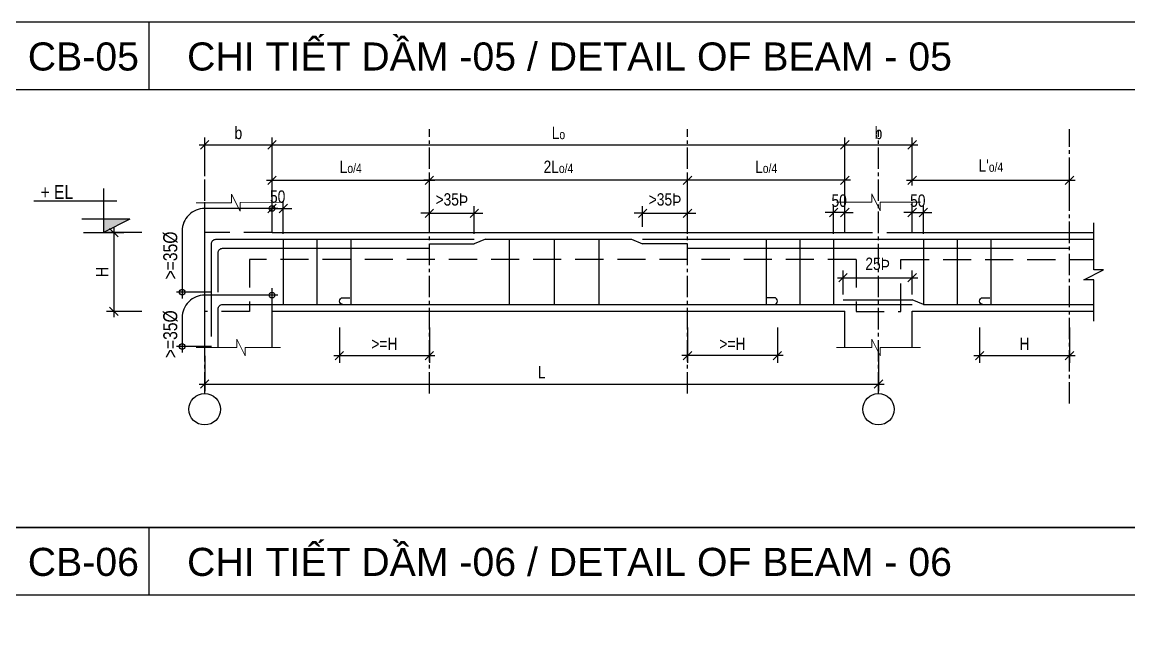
# Model space of a CAD drawing. Header units: millimetres. Extents: x -205508 to -110432, y 549193 to 571297.
# Drawn here: x -157357 to -152430, y 567796 to 570555 of the extents above; entities that cross this region are included whole.
import ezdxf

# ---------------------------------------------------------------- set-up
doc = ezdxf.new("R2010")
doc.units = ezdxf.units.MM
doc.header["$LTSCALE"] = 25
doc.header["$MEASUREMENT"] = 0
doc.header["$PDSIZE"] = 50
for name, pattern in [('AUDIT_I_131119094342-0', [0]), ('CENTER2', [28.575, 19.05, -3.175, 3.175, -3.175]), ('DASHED2', [0.375, 0.25, -0.125])]:
    doc.linetypes.add(name, pattern=pattern)
for name, color, linetype in [('AC', 200, 'Continuous'), ('dai', 3, 'AUDIT_I_131119094342-0'), ('DAMPHU', 1, 'DASHED2'), ('kich thuoc', 251, 'Continuous'), ('NETTHAY', 2, 'Continuous'), ('textMAX', 4, 'Continuous'), ('TEXTMIN', 7, 'Continuous'), ('thep', 4, 'Continuous'), ('TRUC', 8, 'CENTER2')]:
    doc.layers.add(name, color=color, linetype=linetype)
doc.layers.add('DCE_MCZiCZac', color=250, linetype='Continuous', lineweight=13)
doc.styles.add('EL-Text', font='arial.ttf')
doc.styles.add('Simplex- GCC', font='arial.ttf', dxfattribs={"width": 0.8})
doc.styles.add('vnh100', font='', dxfattribs={"width": 0.8})
doc.styles.get('vnh100').set_extended_font_data('VNI-Helve')
doc.dimstyles.new('ISO-25', dxfattribs={"dimscale": 25, "dimtxt": 2.2, "dimasz": 1.5, "dimexe": 1.3, "dimexo": 1, "dimgap": 1, "dimtad": 1, "dimdec": 0, "dimtxsty": 'Simplex- GCC', "dimblk": 'OBLIQUE', "dimcen": 2.5, "dimdle": 1, "dimclrd": 8, "dimclre": 8, "dimclrt": 7, "dimadec": 0, "dimazin": 0, "dimtfac": 1, "dimtdec": 0, "dimtix": 1, "dimtmove": 0, "dimatfit": 3, "dimfxl": 5, "dimfxlon": 1, "dimarcsym": 0})

# ---------------------------------------------------------------- blocks, each defined once
blk = doc.blocks.new('_Oblique')
at = {"color": 4, "linetype": 'ByBlock', "lineweight": -2}
blk.add_line((-0.5, -0.5), (0.5, 0.5), dxfattribs=at)
blk = doc.blocks.new('*D413')
at = {"layer": 'DCE_MCZiCZac', "color": 8, "lineweight": -2, "ltscale": 20, "transparency": 16777216}
for p, q in [((-155944.7, 569195.8), (-155944.7, 569038.3)), ((-155544.3, 569195.8), (-155544.3, 569038.3)), ((-155969.7, 569070.8), (-155519.3, 569070.8))]:
    blk.add_line(p, q, dxfattribs=at)
at = {"layer": 'Defpoints', "color": 0, "ltscale": 20, "transparency": 16777216}
for p in [(-155944.7, 569298.3), (-155544.3, 569268.3), (-155544.3, 569070.8)]:
    blk.add_point(p, dxfattribs=at)
at = {"layer": 'DCE_MCZiCZac', "color": 8, "lineweight": -2, "ltscale": 20, "transparency": 16777216, "xscale": 37.5, "yscale": 37.5, "zscale": 37.5, "rotation": 180}
blk.add_blockref('_Oblique', (-155944.7, 569070.8), dxfattribs=at)
at = {"layer": 'DCE_MCZiCZac', "color": 8, "lineweight": -2, "ltscale": 20, "transparency": 16777216, "xscale": 37.5, "yscale": 37.5, "zscale": 37.5}
blk.add_blockref('_Oblique', (-155544.3, 569070.8), dxfattribs=at)
at = {"layer": 'DCE_MCZiCZac', "color": 7, "ltscale": 20, "transparency": 16777216, "insert": (-155744.5, 569123.3), "char_height": 55, "attachment_point": 5, "style": 'Simplex- GCC'}
blk.add_mtext('>=H', dxfattribs=at)
blk = doc.blocks.new('*D414')
at = {"layer": 'DCE_MCZiCZac', "color": 8, "lineweight": -2, "ltscale": 20, "transparency": 16777216}
for p, q in [((-156244.7, 569883.9), (-156244.7, 570041.4)), ((-153694.7, 569883.9), (-153694.7, 570041.4)), ((-156269.7, 570008.9), (-153669.7, 570008.9))]:
    blk.add_line(p, q, dxfattribs=at)
at = {"layer": 'Defpoints', "color": 0, "ltscale": 20, "transparency": 16777216}
for p in [(-153694.7, 570008.9), (-156244.7, 569753), (-153694.7, 569753)]:
    blk.add_point(p, dxfattribs=at)
at = {"layer": 'DCE_MCZiCZac', "color": 8, "lineweight": -2, "ltscale": 20, "transparency": 16777216, "xscale": 37.5, "yscale": 37.5, "zscale": 37.5, "rotation": 180}
blk.add_blockref('_Oblique', (-156244.7, 570008.9), dxfattribs=at)
at = {"layer": 'DCE_MCZiCZac', "color": 8, "lineweight": -2, "ltscale": 20, "transparency": 16777216, "xscale": 37.5, "yscale": 37.5, "zscale": 37.5}
blk.add_blockref('_Oblique', (-153694.7, 570008.9), dxfattribs=at)
at = {"layer": 'DCE_MCZiCZac', "color": 7, "ltscale": 20, "transparency": 16777216, "insert": (-154969.7, 570061.4), "char_height": 55, "attachment_point": 5, "style": 'Simplex- GCC'}
blk.add_mtext('L{\\H0.75x;o}', dxfattribs=at)
blk = doc.blocks.new('*D415')
at = {"layer": 'Defpoints', "color": 0, "ltscale": 20, "transparency": 16777216}
for p in [(-155544.3, 569851.4), (-156244.7, 569685.7), (-155544.3, 569658.1)]:
    blk.add_point(p, dxfattribs=at)
at = {"layer": 'kich thuoc', "color": 8, "lineweight": -2, "ltscale": 20, "transparency": 16777216}
for p, q in [((-156244.7, 569726.4), (-156244.7, 569883.9)), ((-155544.3, 569726.4), (-155544.3, 569883.9)), ((-156269.7, 569851.4), (-155519.3, 569851.4))]:
    blk.add_line(p, q, dxfattribs=at)
at = {"layer": 'kich thuoc', "color": 8, "lineweight": -2, "ltscale": 20, "transparency": 16777216, "xscale": 37.5, "yscale": 37.5, "zscale": 37.5, "rotation": 180}
blk.add_blockref('_Oblique', (-156244.7, 569851.4), dxfattribs=at)
at = {"layer": 'kich thuoc', "color": 8, "lineweight": -2, "ltscale": 20, "transparency": 16777216, "xscale": 37.5, "yscale": 37.5, "zscale": 37.5}
blk.add_blockref('_Oblique', (-155544.3, 569851.4), dxfattribs=at)
at = {"layer": 'kich thuoc', "color": 7, "ltscale": 20, "transparency": 16777216, "insert": (-155894.5, 569910.8), "char_height": 55, "attachment_point": 5, "style": 'Simplex- GCC'}
blk.add_mtext('L{\\H0.75x;o/4}', dxfattribs=at)
blk = doc.blocks.new('*D416')
at = {"layer": 'Defpoints', "color": 0, "ltscale": 20, "transparency": 16777216}
for p in [(-156544.7, 569218.3), (-153544.7, 569188.5), (-153544.7, 568944.1)]:
    blk.add_point(p, dxfattribs=at)
at = {"layer": 'kich thuoc', "color": 8, "lineweight": -2, "ltscale": 20, "transparency": 16777216}
for p, q in [((-156544.7, 569069.1), (-156544.7, 568911.6)), ((-153544.7, 569069.1), (-153544.7, 568911.6)), ((-156569.7, 568944.1), (-153519.7, 568944.1))]:
    blk.add_line(p, q, dxfattribs=at)
at = {"layer": 'kich thuoc', "color": 8, "lineweight": -2, "ltscale": 20, "transparency": 16777216, "xscale": 37.5, "yscale": 37.5, "zscale": 37.5, "rotation": 180}
blk.add_blockref('_Oblique', (-156544.7, 568944.1), dxfattribs=at)
at = {"layer": 'kich thuoc', "color": 8, "lineweight": -2, "ltscale": 20, "transparency": 16777216, "xscale": 37.5, "yscale": 37.5, "zscale": 37.5}
blk.add_blockref('_Oblique', (-153544.7, 568944.1), dxfattribs=at)
at = {"layer": 'kich thuoc', "color": 7, "ltscale": 20, "transparency": 16777216, "insert": (-155044.7, 568996.6), "char_height": 55, "attachment_point": 5, "style": 'Simplex- GCC'}
blk.add_mtext('L', dxfattribs=at)
blk = doc.blocks.new('*D417')
at = {"layer": 'DCE_MCZiCZac', "color": 8, "lineweight": -2, "ltscale": 20, "transparency": 16777216}
for p, q in [((-156949.2, 569643.3), (-156949.2, 569242.3)), ((-156824.2, 569618.3), (-156981.7, 569618.3)), ((-156824.2, 569267.3), (-156981.7, 569267.3))]:
    blk.add_line(p, q, dxfattribs=at)
at = {"layer": 'Defpoints', "color": 0, "ltscale": 20, "transparency": 16777216}
for p in [(-156696.1, 569618.3), (-156949.2, 569267.3), (-156696.1, 569267.3)]:
    blk.add_point(p, dxfattribs=at)
at = {"layer": 'DCE_MCZiCZac', "color": 8, "lineweight": -2, "ltscale": 20, "transparency": 16777216, "xscale": 37.5, "yscale": 37.5, "zscale": 37.5}
for p, rotation in [((-156949.2, 569618.3), 90), ((-156949.2, 569267.3), 270)]:
    blk.add_blockref('_Oblique', p, dxfattribs=dict(at, rotation=rotation))
at = {"layer": 'DCE_MCZiCZac', "color": 7, "ltscale": 20, "transparency": 16777216, "insert": (-157001.7, 569442.8), "char_height": 55, "attachment_point": 5, "rotation": 90, "style": 'Simplex- GCC'}
blk.add_mtext('H', dxfattribs=at)
blk = doc.blocks.new('*D418')
at = {"layer": 'DCE_MCZiCZac', "color": 8, "lineweight": -2, "ltscale": 20, "transparency": 16777216}
for p, q in [((-156244.7, 569725.7), (-156282.2, 569725.7)), ((-156244.7, 569643.3), (-156244.7, 569758.2)), ((-156244.7, 569725.7), (-156194.7, 569725.7)), ((-156194.7, 569613.3), (-156194.7, 569758.2)), ((-156194.7, 569725.7), (-156157.2, 569725.7))]:
    blk.add_line(p, q, dxfattribs=at)
at = {"layer": 'Defpoints', "color": 0, "ltscale": 20, "transparency": 16777216}
for p in [(-156194.7, 569725.7), (-156244.7, 569618.3), (-156194.7, 569588.3)]:
    blk.add_point(p, dxfattribs=at)
at = {"layer": 'DCE_MCZiCZac', "color": 8, "lineweight": -2, "ltscale": 20, "transparency": 16777216, "xscale": 37.5, "yscale": 37.5, "zscale": 37.5}
blk.add_blockref('_Oblique', (-156244.7, 569725.7), dxfattribs=at)
at = {"layer": 'DCE_MCZiCZac', "color": 8, "lineweight": -2, "ltscale": 20, "transparency": 16777216, "xscale": 37.5, "yscale": 37.5, "zscale": 37.5, "rotation": 180}
blk.add_blockref('_Oblique', (-156194.7, 569725.7), dxfattribs=at)
at = {"layer": 'DCE_MCZiCZac', "color": 7, "ltscale": 20, "transparency": 16777216, "insert": (-156219.7, 569778.2), "char_height": 55, "attachment_point": 5, "style": 'Simplex- GCC'}
blk.add_mtext('50', dxfattribs=at)
blk = doc.blocks.new('*D419')
at = {"layer": 'DCE_MCZiCZac', "color": 8, "lineweight": -2, "ltscale": 20, "transparency": 16777216}
for p, q in [((-156544.7, 569883.9), (-156544.7, 570041.4)), ((-156244.7, 569883.9), (-156244.7, 570041.4)), ((-156569.7, 570008.9), (-156219.7, 570008.9))]:
    blk.add_line(p, q, dxfattribs=at)
at = {"layer": 'Defpoints', "color": 0, "ltscale": 20, "transparency": 16777216}
for p in [(-156244.7, 570008.9), (-156544.7, 569831.7), (-156244.7, 569831.7)]:
    blk.add_point(p, dxfattribs=at)
at = {"layer": 'DCE_MCZiCZac', "color": 8, "lineweight": -2, "ltscale": 20, "transparency": 16777216, "xscale": 37.5, "yscale": 37.5, "zscale": 37.5, "rotation": 180}
blk.add_blockref('_Oblique', (-156544.7, 570008.9), dxfattribs=at)
at = {"layer": 'DCE_MCZiCZac', "color": 8, "lineweight": -2, "ltscale": 20, "transparency": 16777216, "xscale": 37.5, "yscale": 37.5, "zscale": 37.5}
blk.add_blockref('_Oblique', (-156244.7, 570008.9), dxfattribs=at)
at = {"layer": 'DCE_MCZiCZac', "color": 7, "ltscale": 20, "transparency": 16777216, "insert": (-156394.7, 570061.4), "char_height": 55, "attachment_point": 5, "style": 'Simplex- GCC'}
blk.add_mtext('b', dxfattribs=at)
blk = doc.blocks.new('*D420')
at = {"layer": 'DCE_MCZiCZac', "color": 8, "lineweight": -2, "ltscale": 20, "transparency": 16777216}
for p, q in [((-153394.7, 569664.5), (-153394.7, 569740.2)), ((-153344.7, 569613.3), (-153344.7, 569740.2)), ((-153394.7, 569707.7), (-153432.2, 569707.7)), ((-153394.7, 569707.7), (-153344.7, 569707.7)), ((-153344.7, 569707.7), (-153307.2, 569707.7))]:
    blk.add_line(p, q, dxfattribs=at)
at = {"layer": 'Defpoints', "color": 0, "ltscale": 20, "transparency": 16777216}
for p in [(-153344.7, 569707.7), (-153394.7, 569639.5), (-153344.7, 569588.3)]:
    blk.add_point(p, dxfattribs=at)
at = {"layer": 'DCE_MCZiCZac', "color": 8, "lineweight": -2, "ltscale": 20, "transparency": 16777216, "xscale": 37.5, "yscale": 37.5, "zscale": 37.5}
blk.add_blockref('_Oblique', (-153394.7, 569707.7), dxfattribs=at)
at = {"layer": 'DCE_MCZiCZac', "color": 8, "lineweight": -2, "ltscale": 20, "transparency": 16777216, "xscale": 37.5, "yscale": 37.5, "zscale": 37.5, "rotation": 180}
blk.add_blockref('_Oblique', (-153344.7, 569707.7), dxfattribs=at)
at = {"layer": 'DCE_MCZiCZac', "color": 7, "ltscale": 20, "transparency": 16777216, "insert": (-153369.7, 569760.2), "char_height": 55, "attachment_point": 5, "style": 'Simplex- GCC'}
blk.add_mtext('50', dxfattribs=at)
blk = doc.blocks.new('*D421')
at = {"layer": 'DCE_MCZiCZac', "color": 8, "lineweight": -2, "ltscale": 20, "transparency": 16777216}
for p, q in [((-153744.7, 569613.3), (-153744.7, 569740.2)), ((-153694.7, 569664.5), (-153694.7, 569740.2)), ((-153744.7, 569707.7), (-153782.2, 569707.7)), ((-153694.7, 569707.7), (-153744.7, 569707.7)), ((-153694.7, 569707.7), (-153657.2, 569707.7))]:
    blk.add_line(p, q, dxfattribs=at)
at = {"layer": 'Defpoints', "color": 0, "ltscale": 20, "transparency": 16777216}
for p in [(-153744.7, 569707.7), (-153694.7, 569639.5), (-153744.7, 569588.3)]:
    blk.add_point(p, dxfattribs=at)
at = {"layer": 'DCE_MCZiCZac', "color": 8, "lineweight": -2, "ltscale": 20, "transparency": 16777216, "xscale": 37.5, "yscale": 37.5, "zscale": 37.5}
blk.add_blockref('_Oblique', (-153744.7, 569707.7), dxfattribs=at)
at = {"layer": 'DCE_MCZiCZac', "color": 8, "lineweight": -2, "ltscale": 20, "transparency": 16777216, "xscale": 37.5, "yscale": 37.5, "zscale": 37.5, "rotation": 180}
blk.add_blockref('_Oblique', (-153694.7, 569707.7), dxfattribs=at)
at = {"layer": 'DCE_MCZiCZac', "color": 7, "ltscale": 20, "transparency": 16777216, "insert": (-153719.7, 569760.2), "char_height": 55, "attachment_point": 5, "style": 'Simplex- GCC'}
blk.add_mtext('50', dxfattribs=at)
blk = doc.blocks.new('*D422')
at = {"layer": 'DCE_MCZiCZac', "color": 8, "lineweight": -2, "ltscale": 20, "transparency": 16777216}
for p, q in [((-153094.7, 569195.8), (-153094.7, 569038.3)), ((-152694.3, 569195.8), (-152694.3, 569038.3)), ((-153119.7, 569070.8), (-152669.3, 569070.8))]:
    blk.add_line(p, q, dxfattribs=at)
at = {"layer": 'Defpoints', "color": 0, "ltscale": 20, "transparency": 16777216}
for p in [(-153094.7, 569298.3), (-152694.3, 569268.3), (-152694.3, 569070.8)]:
    blk.add_point(p, dxfattribs=at)
at = {"layer": 'DCE_MCZiCZac', "color": 8, "lineweight": -2, "ltscale": 20, "transparency": 16777216, "xscale": 37.5, "yscale": 37.5, "zscale": 37.5, "rotation": 180}
blk.add_blockref('_Oblique', (-153094.7, 569070.8), dxfattribs=at)
at = {"layer": 'DCE_MCZiCZac', "color": 8, "lineweight": -2, "ltscale": 20, "transparency": 16777216, "xscale": 37.5, "yscale": 37.5, "zscale": 37.5}
blk.add_blockref('_Oblique', (-152694.3, 569070.8), dxfattribs=at)
at = {"layer": 'DCE_MCZiCZac', "color": 7, "ltscale": 20, "transparency": 16777216, "insert": (-152894.5, 569123.3), "char_height": 55, "attachment_point": 5, "style": 'Simplex- GCC'}
blk.add_mtext('H', dxfattribs=at)
blk = doc.blocks.new('*D423')
at = {"layer": 'DCE_MCZiCZac', "color": 8, "lineweight": -2, "ltscale": 20, "transparency": 16777216}
for p, q in [((-154395.1, 569195.8), (-154395.1, 569038.3)), ((-153994.7, 569195.8), (-153994.7, 569038.3)), ((-153969.7, 569070.8), (-154420.1, 569070.8))]:
    blk.add_line(p, q, dxfattribs=at)
at = {"layer": 'Defpoints', "color": 0, "ltscale": 20, "transparency": 16777216}
for p in [(-153994.7, 569298.3), (-154395.1, 569268.3), (-154395.1, 569070.8)]:
    blk.add_point(p, dxfattribs=at)
at = {"layer": 'DCE_MCZiCZac', "color": 8, "lineweight": -2, "ltscale": 20, "transparency": 16777216, "xscale": 37.5, "yscale": 37.5, "zscale": 37.5, "rotation": 180}
blk.add_blockref('_Oblique', (-154395.1, 569070.8), dxfattribs=at)
at = {"layer": 'DCE_MCZiCZac', "color": 8, "lineweight": -2, "ltscale": 20, "transparency": 16777216, "xscale": 37.5, "yscale": 37.5, "zscale": 37.5}
blk.add_blockref('_Oblique', (-153994.7, 569070.8), dxfattribs=at)
at = {"layer": 'DCE_MCZiCZac', "color": 7, "ltscale": 20, "transparency": 16777216, "insert": (-154194.9, 569123.3), "char_height": 55, "attachment_point": 5, "style": 'Simplex- GCC'}
blk.add_mtext('>=H', dxfattribs=at)
blk = doc.blocks.new('*D424')
at = {"layer": 'Defpoints', "color": 0, "ltscale": 20, "transparency": 16777216}
for p in [(-152694.3, 569851.4), (-153394.7, 569803), (-152694.3, 569658.1)]:
    blk.add_point(p, dxfattribs=at)
at = {"layer": 'kich thuoc', "color": 8, "lineweight": -2, "ltscale": 20, "transparency": 16777216}
for p, q in [((-153394.7, 569828), (-153394.7, 569883.9)), ((-152694.3, 569726.4), (-152694.3, 569883.9)), ((-153419.7, 569851.4), (-152669.3, 569851.4))]:
    blk.add_line(p, q, dxfattribs=at)
at = {"layer": 'kich thuoc', "color": 8, "lineweight": -2, "ltscale": 20, "transparency": 16777216, "xscale": 37.5, "yscale": 37.5, "zscale": 37.5, "rotation": 180}
blk.add_blockref('_Oblique', (-153394.7, 569851.4), dxfattribs=at)
at = {"layer": 'kich thuoc', "color": 8, "lineweight": -2, "ltscale": 20, "transparency": 16777216, "xscale": 37.5, "yscale": 37.5, "zscale": 37.5}
blk.add_blockref('_Oblique', (-152694.3, 569851.4), dxfattribs=at)
at = {"layer": 'kich thuoc', "color": 7, "ltscale": 20, "transparency": 16777216, "insert": (-153044.5, 569916.1), "char_height": 55, "attachment_point": 5, "style": 'Simplex- GCC'}
blk.add_mtext("L'{\\H0.75x;o/4}", dxfattribs=at)
blk = doc.blocks.new('*D425')
at = {"layer": 'DCE_MCZiCZac', "color": 8, "lineweight": -2, "ltscale": 20, "transparency": 16777216}
for p, q in [((-153694.7, 569918.4), (-153694.7, 570041.4)), ((-153394.7, 569883.9), (-153394.7, 570041.4)), ((-153719.7, 570008.9), (-153369.7, 570008.9))]:
    blk.add_line(p, q, dxfattribs=at)
at = {"layer": 'Defpoints', "color": 0, "ltscale": 20, "transparency": 16777216}
for p in [(-153394.7, 570008.9), (-153694.7, 569893.4), (-153394.7, 569716.8)]:
    blk.add_point(p, dxfattribs=at)
at = {"layer": 'DCE_MCZiCZac', "color": 8, "lineweight": -2, "ltscale": 20, "transparency": 16777216, "xscale": 37.5, "yscale": 37.5, "zscale": 37.5, "rotation": 180}
blk.add_blockref('_Oblique', (-153694.7, 570008.9), dxfattribs=at)
at = {"layer": 'DCE_MCZiCZac', "color": 8, "lineweight": -2, "ltscale": 20, "transparency": 16777216, "xscale": 37.5, "yscale": 37.5, "zscale": 37.5}
blk.add_blockref('_Oblique', (-153394.7, 570008.9), dxfattribs=at)
at = {"layer": 'DCE_MCZiCZac', "color": 7, "ltscale": 20, "transparency": 16777216, "insert": (-153544.7, 570061.4), "char_height": 55, "attachment_point": 5, "style": 'Simplex- GCC'}
blk.add_mtext('b', dxfattribs=at)
blk = doc.blocks.new('*D426')
at = {"layer": 'Defpoints', "color": 0, "ltscale": 20, "transparency": 16777216}
for p in [(-154395.1, 569851.4), (-153694.7, 569730.6), (-154395.1, 569658.1)]:
    blk.add_point(p, dxfattribs=at)
at = {"layer": 'kich thuoc', "color": 8, "lineweight": -2, "ltscale": 20, "transparency": 16777216}
for p, q in [((-154395.1, 569726.4), (-154395.1, 569883.9)), ((-153694.7, 569755.6), (-153694.7, 569883.9)), ((-153669.7, 569851.4), (-154420.1, 569851.4))]:
    blk.add_line(p, q, dxfattribs=at)
at = {"layer": 'kich thuoc', "color": 8, "lineweight": -2, "ltscale": 20, "transparency": 16777216, "xscale": 37.5, "yscale": 37.5, "zscale": 37.5, "rotation": 180}
blk.add_blockref('_Oblique', (-154395.1, 569851.4), dxfattribs=at)
at = {"layer": 'kich thuoc', "color": 8, "lineweight": -2, "ltscale": 20, "transparency": 16777216, "xscale": 37.5, "yscale": 37.5, "zscale": 37.5}
blk.add_blockref('_Oblique', (-153694.7, 569851.4), dxfattribs=at)
at = {"layer": 'kich thuoc', "color": 7, "ltscale": 20, "transparency": 16777216, "insert": (-154044.9, 569910.8), "char_height": 55, "attachment_point": 5, "style": 'Simplex- GCC'}
blk.add_mtext('L{\\H0.75x;o/4}', dxfattribs=at)
blk = doc.blocks.new('*D427')
at = {"layer": 'Defpoints', "color": 0, "ltscale": 20, "transparency": 16777216}
for p in [(-155544.3, 569851.4), (-155544.3, 569658.1), (-154395.1, 569658.1)]:
    blk.add_point(p, dxfattribs=at)
at = {"layer": 'kich thuoc', "color": 8, "lineweight": -2, "ltscale": 20, "transparency": 16777216}
for p, q in [((-155544.3, 569726.4), (-155544.3, 569883.9)), ((-154395.1, 569726.4), (-154395.1, 569883.9)), ((-154370.1, 569851.4), (-155569.3, 569851.4))]:
    blk.add_line(p, q, dxfattribs=at)
at = {"layer": 'kich thuoc', "color": 8, "lineweight": -2, "ltscale": 20, "transparency": 16777216, "xscale": 37.5, "yscale": 37.5, "zscale": 37.5, "rotation": 180}
blk.add_blockref('_Oblique', (-155544.3, 569851.4), dxfattribs=at)
at = {"layer": 'kich thuoc', "color": 8, "lineweight": -2, "ltscale": 20, "transparency": 16777216, "xscale": 37.5, "yscale": 37.5, "zscale": 37.5}
blk.add_blockref('_Oblique', (-154395.1, 569851.4), dxfattribs=at)
at = {"layer": 'kich thuoc', "color": 7, "ltscale": 20, "transparency": 16777216, "insert": (-154969.7, 569910.8), "char_height": 55, "attachment_point": 5, "style": 'Simplex- GCC'}
blk.add_mtext('2L{\\H0.75x;o/4}', dxfattribs=at)
blk = doc.blocks.new('*D428')
at = {"layer": 'DCE_MCZiCZac', "color": 8, "lineweight": -2, "ltscale": 20, "transparency": 16777216}
for p, q in [((-155544.3, 569643.3), (-155544.3, 569736.5)), ((-155344.3, 569613.3), (-155344.3, 569736.5)), ((-155544.3, 569704), (-155581.8, 569704)), ((-155544.3, 569704), (-155344.3, 569704)), ((-155344.3, 569704), (-155306.8, 569704))]:
    blk.add_line(p, q, dxfattribs=at)
at = {"layer": 'Defpoints', "color": 0, "ltscale": 20, "transparency": 16777216}
for p in [(-155344.3, 569704), (-155544.3, 569618.3), (-155344.3, 569588.3)]:
    blk.add_point(p, dxfattribs=at)
at = {"layer": 'DCE_MCZiCZac', "color": 8, "lineweight": -2, "ltscale": 20, "transparency": 16777216, "xscale": 37.5, "yscale": 37.5, "zscale": 37.5}
blk.add_blockref('_Oblique', (-155544.3, 569704), dxfattribs=at)
at = {"layer": 'DCE_MCZiCZac', "color": 8, "lineweight": -2, "ltscale": 20, "transparency": 16777216, "xscale": 37.5, "yscale": 37.5, "zscale": 37.5, "rotation": 180}
blk.add_blockref('_Oblique', (-155344.3, 569704), dxfattribs=at)
at = {"layer": 'DCE_MCZiCZac', "color": 7, "ltscale": 20, "transparency": 16777216, "insert": (-155444.3, 569765.6), "char_height": 55, "attachment_point": 5, "style": 'Simplex- GCC'}
blk.add_mtext('>35Þ', dxfattribs=at)
blk = doc.blocks.new('*D429')
at = {"layer": 'DCE_MCZiCZac', "color": 8, "lineweight": -2, "ltscale": 20, "transparency": 16777216}
for p, q in [((-154595.1, 569643.3), (-154595.1, 569736.5)), ((-154395.1, 569613.3), (-154395.1, 569736.5)), ((-154595.1, 569704), (-154632.6, 569704)), ((-154595.1, 569704), (-154395.1, 569704)), ((-154395.1, 569704), (-154357.6, 569704))]:
    blk.add_line(p, q, dxfattribs=at)
at = {"layer": 'Defpoints', "color": 0, "ltscale": 20, "transparency": 16777216}
for p in [(-154395.1, 569704), (-154595.1, 569618.3), (-154395.1, 569588.3)]:
    blk.add_point(p, dxfattribs=at)
at = {"layer": 'DCE_MCZiCZac', "color": 8, "lineweight": -2, "ltscale": 20, "transparency": 16777216, "xscale": 37.5, "yscale": 37.5, "zscale": 37.5}
blk.add_blockref('_Oblique', (-154595.1, 569704), dxfattribs=at)
at = {"layer": 'DCE_MCZiCZac', "color": 8, "lineweight": -2, "ltscale": 20, "transparency": 16777216, "xscale": 37.5, "yscale": 37.5, "zscale": 37.5, "rotation": 180}
blk.add_blockref('_Oblique', (-154395.1, 569704), dxfattribs=at)
at = {"layer": 'DCE_MCZiCZac', "color": 7, "ltscale": 20, "transparency": 16777216, "insert": (-154495.1, 569765.6), "char_height": 55, "attachment_point": 5, "style": 'Simplex- GCC'}
blk.add_mtext('>35Þ', dxfattribs=at)
blk = doc.blocks.new('*D430')
at = {"layer": 'DCE_MCZiCZac', "color": 8, "lineweight": -2, "ltscale": 20, "transparency": 16777216}
for p, q in [((-153702.3, 569343.3), (-153702.3, 569449.9)), ((-153394.7, 569343.3), (-153394.7, 569449.9)), ((-153727.3, 569417.4), (-153369.7, 569417.4))]:
    blk.add_line(p, q, dxfattribs=at)
at = {"layer": 'Defpoints', "color": 0, "ltscale": 20, "transparency": 16777216}
for p in [(-153394.7, 569417.4), (-153702.3, 569318.3), (-153394.7, 569318.3)]:
    blk.add_point(p, dxfattribs=at)
at = {"layer": 'DCE_MCZiCZac', "color": 8, "lineweight": -2, "ltscale": 20, "transparency": 16777216, "xscale": 37.5, "yscale": 37.5, "zscale": 37.5, "rotation": 180}
blk.add_blockref('_Oblique', (-153702.3, 569417.4), dxfattribs=at)
at = {"layer": 'DCE_MCZiCZac', "color": 8, "lineweight": -2, "ltscale": 20, "transparency": 16777216, "xscale": 37.5, "yscale": 37.5, "zscale": 37.5}
blk.add_blockref('_Oblique', (-153394.7, 569417.4), dxfattribs=at)
at = {"layer": 'DCE_MCZiCZac', "color": 7, "ltscale": 20, "transparency": 16777216, "insert": (-153548.5, 569479), "char_height": 55, "attachment_point": 5, "style": 'Simplex- GCC'}
blk.add_mtext('25Þ', dxfattribs=at)

msp = doc.modelspace()

# ---------------------------------------------------------------- linework, layer by layer
at = {"layer": 'AC', "color": 4, "ltscale": 20}
for p, q in [((-155294.3, 569588.3), (-155344.3, 569568.3)), ((-154645.1, 569588.3), (-154595.1, 569568.3)), ((-155544.3, 569568.3), (-155344.3, 569568.3)), ((-154395.1, 569568.3), (-154595.1, 569568.3)), ((-153702.3, 569318.3), (-153394.7, 569318.3)), ((-153344.7, 569298.3), (-153394.7, 569318.3)), ((-162391.5, 568305.2), (-147391.5, 568305.2))]:
    msp.add_line(p, q, dxfattribs=at)
at = {"layer": 'AC', "color": 0, "ltscale": 20}
for points in [[(-162391.5, 570255.2), (-147391.5, 570255.2), (-147391.5, 570555.2), (-162391.5, 570555.2)], [(-162391.5, 568005.2), (-147391.5, 568005.2), (-147391.5, 568305.2), (-162391.5, 568305.2)]]:
    msp.add_lwpolyline(points, close=True, dxfattribs=at)
at = {"layer": 'AC', "color": 4, "ltscale": 20}
msp.add_lwpolyline([(-147391.5, 561041), (-147391.5, 570555.2), (-162391.5, 570555.2), (-162391.5, 561049.9), (-147404.4, 561049.9)], dxfattribs=at)
for points in [[(-157391.5, 570255.2), (-156791.5, 570255.2), (-156791.5, 570555.2), (-157391.5, 570555.2)], [(-157391.5, 568005.2), (-156791.5, 568005.2), (-156791.5, 568305.2), (-157391.5, 568305.2)]]:
    msp.add_lwpolyline(points, close=True, dxfattribs=at)
for points in [[(-155929.7, 569298.3, -1), (-155929.7, 569328.3), (-155899.1, 569328.3)], [(-154009.7, 569298.3, 1), (-154009.7, 569328.3), (-154040.3, 569328.3)], [(-153079.7, 569298.3, -1), (-153079.7, 569328.3), (-153049.1, 569328.3)]]:
    msp.add_lwpolyline(points, format="xyb", dxfattribs=at)
at = {"layer": 'dai', "ltscale": 20}
for p, q in [((-156194.7, 569588.3), (-156194.7, 569298.3)), ((-156044.7, 569588.3), (-156044.7, 569298.3)), ((-155894.7, 569588.3), (-155894.7, 569298.3)), ((-155189.3, 569588.3), (-155189.3, 569298.3)), ((-154989.3, 569588.3), (-154989.3, 569298.3)), ((-154789.3, 569588.3), (-154789.3, 569298.3)), ((-154044.7, 569588.3), (-154044.7, 569298.3)), ((-153894.7, 569588.3), (-153894.7, 569298.3)), ((-153744.7, 569588.3), (-153744.7, 569298.3)), ((-153344.7, 569588.3), (-153344.7, 569298.3)), ((-153194.7, 569588.3), (-153194.7, 569298.3)), ((-153044.7, 569588.3), (-153044.7, 569298.3))]:
    msp.add_line(p, q, dxfattribs=at)
at = {"layer": 'DAMPHU', "ltscale": 20}
for p, q in [((-156244.7, 569618.3), (-156544.7, 569618.3)), ((-153695.7, 569618.3), (-153393.7, 569618.3))]:
    msp.add_line(p, q, dxfattribs=at)
for points in [[(-153644.7, 569498.3), (-156344.7, 569498.3), (-156344.7, 569267.3), (-156544.7, 569267.3), (-156544.7, 569498.3)], [(-153644.7, 569498.3), (-153644.7, 569267.3), (-153444.7, 569267.3), (-153444.7, 569498.3), (-152586.3, 569498.3)]]:
    msp.add_lwpolyline(points, dxfattribs=at)
at = {"layer": 'DCE_MCZiCZac'}
for points in [[(-156582.2, 569750), (-156424.7, 569751.4), (-156425, 569788.9), (-156386.8, 569714.3), (-156387.2, 569751.8), (-156207.2, 569753.4)], [(-153732.2, 569753), (-153574.7, 569753), (-153574.7, 569790.5), (-153537.2, 569715.5), (-153537.2, 569753), (-153357.2, 569753)], [(-156207.2, 569107), (-156364.7, 569107), (-156364.7, 569069.5), (-156402.2, 569144.5), (-156402.2, 569107), (-156582.2, 569107)], [(-153732.2, 569107), (-153574.7, 569107), (-153574.7, 569144.5), (-153537.2, 569069.5), (-153537.2, 569107), (-153357.2, 569107)]]:
    msp.add_lwpolyline(points, dxfattribs=at)
at = {"layer": 'kich thuoc', "linetype": 'Continuous', "ltscale": 0.5}
for p, q in [((-156994.8, 569814.4), (-156994.8, 569618.3)), ((-156935.4, 569758.3), (-157304.7, 569758.3)), ((-156877.6, 569678.3), (-157092.4, 569678.3)), ((-156877.6, 569678.3), (-156994.8, 569618.3)), ((-157084.2, 569618.3), (-156905.4, 569618.3))]:
    msp.add_line(p, q, dxfattribs=at)
at = {"layer": 'kich thuoc', "ltscale": 20}
for p, q in [((-156514.7, 569352.9), (-156670.9, 569352.9)), ((-156244.7, 569268.3), (-156244.7, 569371.5)), ((-156514.7, 569111.2), (-156670.9, 569111.2))]:
    msp.add_line(p, q, dxfattribs=at)
for points in [[(-156218.5, 569725.7), (-156544.7, 569725.7, 0.414214), (-156644.7, 569625.7), (-156644.7, 569324.9)], [(-156218.5, 569339.6), (-156544.7, 569339.6, 0.414214), (-156644.7, 569239.6), (-156644.7, 569083.9)]]:
    msp.add_lwpolyline(points, format="xyb", dxfattribs=at)
at = {"layer": 'kich thuoc', "linetype": 'Continuous', "ltscale": 0.5}
msp.add_solid([(-156994.8, 569678.3), (-156994.8, 569618.3), (-156877.6, 569678.3)], dxfattribs=at)
at = {"layer": 'NETTHAY', "ltscale": 20}
for p, q in [((-156544.7, 569107), (-156544.7, 569753)), ((-156544.7, 569568.3), (-156544.7, 569753)), ((-156244.7, 569618.3), (-156244.7, 569753)), ((-153694.7, 569619.3), (-153694.7, 569753)), ((-153394.7, 569619.3), (-153394.7, 569753)), ((-156244.7, 569618.3), (-153695.7, 569618.3)), ((-153393.7, 569618.3), (-152586.3, 569618.3)), ((-156244.7, 569268.3), (-153694.7, 569268.3)), ((-156244.7, 569107), (-156244.7, 569268.3)), ((-153694.7, 569107), (-153694.7, 569268.3)), ((-153394.7, 569107), (-153394.7, 569268.3)), ((-153394.7, 569268.3), (-152586.3, 569268.3))]:
    msp.add_line(p, q, dxfattribs=at)
for centre, start, end in [((-153695.7, 569619.3), 270, 0), ((-153393.7, 569619.3), 180, 270)]:
    msp.add_arc(centre, 1, start, end, dxfattribs=at)
at = {"layer": 'thep', "ltscale": 20}
for p, q in [((-154395.1, 569548.3), (-152694.3, 569548.3)), ((-156464.7, 569298.3), (-153394.7, 569298.3)), ((-153344.7, 569298.3), (-152586.3, 569298.3))]:
    msp.add_line(p, q, dxfattribs=at)
for points in [[(-156514.7, 569155.1), (-156514.7, 569568.3, -0.414214), (-156494.7, 569588.3), (-155344.3, 569588.3)], [(-156484.7, 569352.9), (-156484.7, 569528.3, -0.414214), (-156464.7, 569548.3), (-155544.3, 569548.3)], [(-156484.7, 569107), (-156484.7, 569278.3, -0.414214), (-156464.7, 569298.3), (-155544.3, 569298.3)]]:
    msp.add_lwpolyline(points, format="xyb", dxfattribs=at)
for points in [[(-155294.3, 569588.3), (-154645.1, 569588.3)], [(-154595.1, 569588.3), (-152586.3, 569588.3)]]:
    msp.add_lwpolyline(points, dxfattribs=at)
for centre in [(-156244.7, 569725.7), (-156644.7, 569352.9), (-156244.7, 569339.6), (-156644.7, 569111.2)]:
    msp.add_circle(centre, 12.5, dxfattribs=at)
at = {"layer": 'TRUC', "ltscale": 0.2}
for p, q in [((-155544.3, 568901.8), (-155544.3, 570078.7)), ((-154395.1, 568901.8), (-154395.1, 570078.7)), ((-153544.7, 568901.8), (-153544.7, 570071.9)), ((-152694.3, 568857.4), (-152694.3, 570078.7)), ((-156544.7, 568901.8), (-156544.7, 570003.6))]:
    msp.add_line(p, q, dxfattribs=at)
at = {"layer": 'TRUC'}
msp.add_lwpolyline([(-152586.3, 569224.5), (-152586.3, 569408.3), (-152630, 569408.3), (-152542.5, 569452), (-152586.3, 569452), (-152586.3, 569662)], dxfattribs=at)
at = {"layer": 'TRUC', "color": 2, "linetype": 'Continuous', "ltscale": 0.5}
for centre in [(-156544.7, 568831.8), (-153544.7, 568831.8)]:
    msp.add_circle(centre, 70, dxfattribs=at)

# ---------------------------------------------------------------- texts
at = {"layer": 'AC', "color": 7, "style": 'vnh100', "width": 0.8}
for p in [(-156666.8, 569409.5), (-156666.8, 569058.9)]:
    msp.add_text('>=35Þ', height=62.5, rotation=90, dxfattribs=at).set_placement(p)
at = {"layer": 'textMAX', "style": 'EL-Text'}
for s, p in [('CB-05', (-157332.3, 570339.8)), ('CB-06', (-157332.3, 568089.8))]:
    msp.add_text(s, height=125, dxfattribs=at).set_placement(p)
at = {"layer": 'TEXTMIN', "style": 'EL-Text'}
for s, p in [('CHI TIẾT DẦM -05 / DETAIL OF BEAM - 05', (-156623.1, 570339.8)), ('CHI TIẾT DẦM -06 / DETAIL OF BEAM - 06', (-156623.1, 568089.8))]:
    msp.add_text(s, height=125, dxfattribs=at).set_placement(p)
at = {"layer": 'TEXTMIN', "ltscale": 0.5, "style": 'vnh100', "width": 0.8}
msp.add_text('+ EL', height=62.5, dxfattribs=at).set_placement((-157275.7, 569767.6))

# ---------------------------------------------------------------- dimensions: what is measured, and where the dimension line sits
at = {"layer": 'DCE_MCZiCZac', "ltscale": 20}
for base, p1, p2, text, picture, middle in [((-156244.7, 570008.9), (-156544.7, 569831.7), (-156244.7, 569831.7), 'b', '*D419', (-156394.7, 570061.4)), ((-153694.7, 570008.9), (-156244.7, 569753), (-153694.7, 569753), 'L{\\H0.75x;o}', '*D414', (-154969.7, 570061.4)), ((-153394.7, 570008.9), (-153694.7, 569893.4), (-153394.7, 569716.8), 'b', '*D425', (-153544.7, 570061.4)), ((-155344.3, 569704), (-155544.3, 569618.3), (-155344.3, 569588.3), '>35Þ', '*D428', (-155444.3, 569765.6)), ((-154395.1, 569704), (-154595.1, 569618.3), (-154395.1, 569588.3), '>35Þ', '*D429', (-154495.1, 569765.6)), ((-153394.7, 569417.4), (-153702.3, 569318.3), (-153394.7, 569318.3), '25Þ', '*D430', (-153548.5, 569479)), ((-155544.3, 569070.8), (-155944.7, 569298.3), (-155544.3, 569268.3), '>=H', '*D413', (-155744.5, 569123.3)), ((-152694.3, 569070.8), (-153094.7, 569298.3), (-152694.3, 569268.3), 'H', '*D422', (-152894.5, 569123.3))]:
    dim = msp.add_linear_dim(base=base, p1=p1, p2=p2, text=text, dimstyle='ISO-25', dxfattribs=at)
    dim.commit()
    dim.dimension.update_dxf_attribs({"geometry": picture, "text_midpoint": middle})
for base, p1, p2, picture, middle in [((-156194.7, 569725.7), (-156244.7, 569618.3), (-156194.7, 569588.3), '*D418', (-156219.7, 569778.2)), ((-153744.7, 569707.7), (-153694.7, 569639.5), (-153744.7, 569588.3), '*D421', (-153719.7, 569760.2))]:
    dim = msp.add_linear_dim(base=base, p1=p1, p2=p2, dimstyle='ISO-25', dxfattribs=at)
    dim.commit()
    dim.dimension.update_dxf_attribs({"geometry": picture, "text_midpoint": middle})
dim = msp.add_linear_dim(base=(-153344.7, 569707.7), p1=(-153394.7, 569639.5), p2=(-153344.7, 569588.3), angle=180, dimstyle='ISO-25', dxfattribs=at)
dim.commit()
dim.dimension.update_dxf_attribs({"geometry": '*D420', "text_midpoint": (-153369.7, 569760.2)})
for base, p1, p2, angle, text, picture, middle in [((-156949.2, 569267.3), (-156696.1, 569618.3), (-156696.1, 569267.3), 90, 'H', '*D417', (-157001.7, 569442.8)), ((-154395.1, 569070.8), (-153994.7, 569298.3), (-154395.1, 569268.3), 180, '>=H', '*D423', (-154194.9, 569123.3))]:
    dim = msp.add_linear_dim(base=base, p1=p1, p2=p2, angle=angle, text=text, dimstyle='ISO-25', dxfattribs=at)
    dim.commit()
    dim.dimension.update_dxf_attribs({"geometry": picture, "text_midpoint": middle})
at = {"layer": 'kich thuoc', "ltscale": 20}
for base, p1, p2, text, picture, middle in [((-155544.3, 569851.4), (-156244.7, 569685.7), (-155544.3, 569658.1), 'L{\\H0.75x;o/4}', '*D415', (-155894.5, 569910.8)), ((-152694.3, 569851.4), (-153394.7, 569803), (-152694.3, 569658.1), "L'{\\H0.75x;o/4}", '*D424', (-153044.5, 569916.1)), ((-153544.7, 568944.1), (-156544.7, 569218.3), (-153544.7, 569188.5), 'L', '*D416', (-155044.7, 568996.6))]:
    dim = msp.add_linear_dim(base=base, p1=p1, p2=p2, text=text, dimstyle='ISO-25', override={"dimtmove": 1}, dxfattribs=at)
    dim.commit()
    dim.dimension.update_dxf_attribs({"geometry": picture, "text_midpoint": middle})
for base, p1, p2, text, picture, middle in [((-155544.3, 569851.4), (-154395.1, 569658.1), (-155544.3, 569658.1), '2L{\\H0.75x;o/4}', '*D427', (-154969.7, 569910.8)), ((-154395.1, 569851.4), (-153694.7, 569730.6), (-154395.1, 569658.1), 'L{\\H0.75x;o/4}', '*D426', (-154044.9, 569910.8))]:
    dim = msp.add_linear_dim(base=base, p1=p1, p2=p2, angle=180, text=text, dimstyle='ISO-25', override={"dimtmove": 1}, dxfattribs=at)
    dim.commit()
    dim.dimension.update_dxf_attribs({"geometry": picture, "text_midpoint": middle})

doc.saveas('drawing.dxf')
